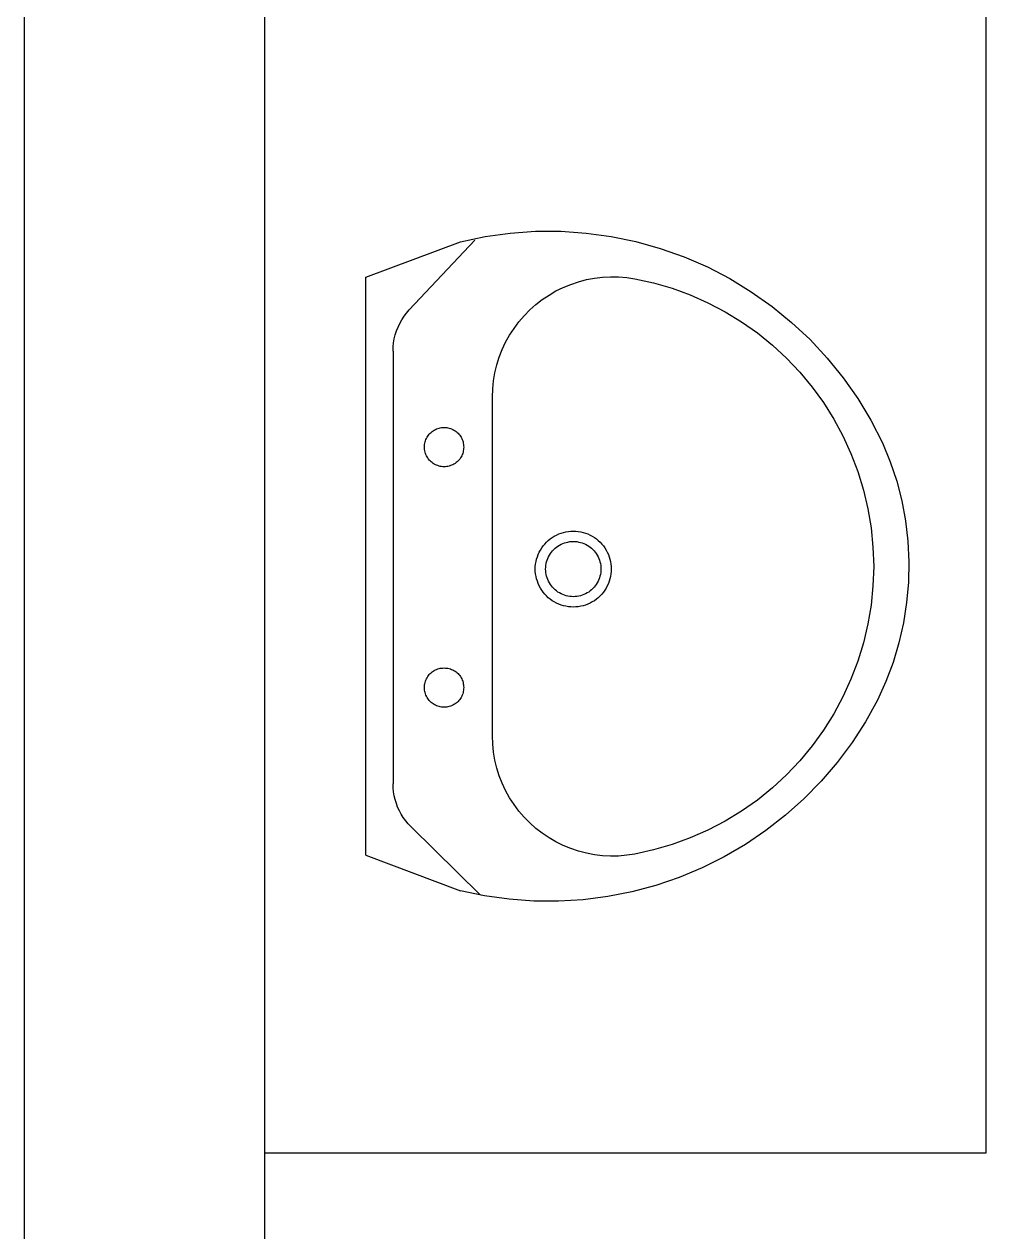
# Model space of a CAD drawing. Extents: x -81148 to 10972, y -53931 to 52487.
# Drawn here: x -15508 to -14708, y 14898 to 15903 of the extents above; entities that cross this region are included whole.
import ezdxf

# ---------------------------------------------------------------- set-up
doc = ezdxf.new("R2010")
doc.units = 0
doc.layers.get('0').update_dxf_attribs({"linetype": 'CONTINUOUS'})

msp = doc.modelspace()

# ---------------------------------------------------------------- linework, layer by layer
for p, q in [((-15507.9, 16813.6), (-15507.9, 12313.6)), ((-15307.9, 16713.6), (-15307.9, 14963.6)), ((-14707.9, 16713.6), (-14707.9, 14963.6)), ((-15103.6, 15728.8), (-15082.6, 15730.3)), ((-15082.6, 15730.3), (-15061.5, 15730.3)), ((-15061.5, 15730.3), (-15040.5, 15728.9)), ((-15223.6, 15692.1), (-15145, 15721.6)), ((-15187.5, 15664.9), (-15133, 15722.9)), ((-15145, 15721.6), (-15124.4, 15725.9)), ((-15124.4, 15725.9), (-15103.6, 15728.8)), ((-15040.5, 15728.9), (-15019.7, 15726)), ((-15019.7, 15726), (-14999.1, 15721.8)), ((-14999.1, 15721.8), (-14978.8, 15716.1)), ((-14978.8, 15716.1), (-14959, 15709)), ((-14959, 15709), (-14939.6, 15700.7)), ((-14939.6, 15700.7), (-14921, 15691)), ((-15223.6, 15689.2), (-15223.6, 15692.1)), ((-15046.8, 15688.4), (-15040.2, 15690.1)), ((-15040.2, 15690.1), (-15033.6, 15691.3)), ((-15033.6, 15691.3), (-15026.9, 15692.1)), ((-15026.9, 15692.1), (-15020.2, 15692.5)), ((-15020.2, 15692.5), (-15013.4, 15692.4)), ((-15013.4, 15692.4), (-15006.7, 15691.8)), ((-15006.7, 15691.8), (-15000, 15690.8)), ((-15000, 15690.8), (-14984.3, 15687.4)), ((-14921, 15691), (-14903, 15680)), ((-15223.6, 15212.4), (-15223.6, 15689.2)), ((-15071.3, 15677.3), (-15065.5, 15680.7)), ((-15065.5, 15680.7), (-15059.4, 15683.7)), ((-15059.4, 15683.7), (-15053.2, 15686.2)), ((-15053.2, 15686.2), (-15046.8, 15688.4)), ((-14984.3, 15687.4), (-14968.9, 15682.9)), ((-14968.9, 15682.9), (-14953.8, 15677.4)), ((-14903, 15680), (-14885.8, 15667.9)), ((-15082.2, 15669.4), (-15076.9, 15673.6)), ((-15076.9, 15673.6), (-15071.3, 15677.3)), ((-14953.8, 15677.4), (-14939.1, 15670.9)), ((-14939.1, 15670.9), (-14924.9, 15663.4)), ((-15191.8, 15659.6), (-15189.8, 15662.3)), ((-15189.8, 15662.3), (-15187.5, 15664.9)), ((-15096.4, 15655), (-15092, 15660.1)), ((-15092, 15660.1), (-15087.3, 15664.9)), ((-15087.3, 15664.9), (-15082.2, 15669.4)), ((-14924.9, 15663.4), (-14911.1, 15655.1)), ((-14885.8, 15667.9), (-14869.5, 15654.6)), ((-15198.1, 15647.5), (-15196.9, 15650.7)), ((-15196.9, 15650.7), (-15195.4, 15653.7)), ((-15195.4, 15653.7), (-15193.7, 15656.7)), ((-15193.7, 15656.7), (-15191.8, 15659.6)), ((-15100.4, 15649.6), (-15096.4, 15655)), ((-14911.1, 15655.1), (-14898, 15645.8)), ((-14869.5, 15654.6), (-14854.1, 15640.2)), ((-15200.6, 15637.5), (-15200, 15640.9)), ((-15200, 15640.9), (-15199.2, 15644.2)), ((-15199.2, 15644.2), (-15198.1, 15647.5)), ((-15107.4, 15638), (-15104.1, 15643.9)), ((-15104.1, 15643.9), (-15100.4, 15649.6)), ((-14898, 15645.8), (-14885.5, 15635.7)), ((-14854.1, 15640.2), (-14839.8, 15624.8)), ((-15201, 15630.7), (-15200.9, 15634.1)), ((-15201, 15630.7), (-15201, 15270.7)), ((-15200.9, 15634.1), (-15200.6, 15637.5)), ((-15112.7, 15625.6), (-15110.2, 15631.9)), ((-15110.2, 15631.9), (-15107.4, 15638)), ((-14885.5, 15635.7), (-14873.7, 15624.8)), ((-15114.7, 15619.2), (-15112.7, 15625.6)), ((-14873.7, 15624.8), (-14862.6, 15613.2)), ((-14839.8, 15624.8), (-14826.5, 15608.4)), ((-15117.4, 15606), (-15116.3, 15612.6)), ((-15116.3, 15612.6), (-15114.7, 15619.2)), ((-14862.6, 15613.2), (-14852.4, 15600.8)), ((-15118.1, 15599.3), (-15117.4, 15606)), ((-14852.4, 15600.8), (-14842.9, 15587.8)), ((-14826.5, 15608.4), (-14814.4, 15591.2)), ((-15118.3, 15592.5), (-15118.1, 15599.3)), ((-15118.3, 15310.6), (-15118.3, 15592.5)), ((-14814.4, 15591.2), (-14803.5, 15573.2)), ((-14842.9, 15587.8), (-14834.4, 15574.2)), ((-14834.4, 15574.2), (-14826.8, 15560.1)), ((-14803.5, 15573.2), (-14793.9, 15554.4)), ((-15172.7, 15559), (-15172.2, 15559.9)), ((-15172.2, 15559.9), (-15171.5, 15560.8)), ((-15171.5, 15560.8), (-15170.9, 15561.6)), ((-15170.9, 15561.6), (-15170.1, 15562.4)), ((-15170.1, 15562.4), (-15169.4, 15563.1)), ((-15169.4, 15563.1), (-15168.5, 15563.8)), ((-15168.5, 15563.8), (-15167.7, 15564.4)), ((-15167.7, 15564.4), (-15166.7, 15565)), ((-15166.7, 15565), (-15165.8, 15565.5)), ((-15165.8, 15565.5), (-15164.8, 15565.9)), ((-15164.8, 15565.9), (-15163.8, 15566.3)), ((-15163.8, 15566.3), (-15162.8, 15566.6)), ((-15162.8, 15566.6), (-15161.8, 15566.9)), ((-15161.8, 15566.9), (-15160.7, 15567)), ((-15160.7, 15567), (-15159.6, 15567.1)), ((-15159.6, 15567.1), (-15158.6, 15567.2)), ((-15158.6, 15567.2), (-15157.5, 15567.1)), ((-15157.5, 15567.1), (-15156.4, 15567)), ((-15156.4, 15567), (-15155.4, 15566.9)), ((-15155.4, 15566.9), (-15154.3, 15566.6)), ((-15154.3, 15566.6), (-15153.3, 15566.3)), ((-15153.3, 15566.3), (-15152.3, 15565.9)), ((-15152.3, 15565.9), (-15151.4, 15565.5)), ((-15151.4, 15565.5), (-15150.4, 15565)), ((-15150.4, 15565), (-15149.5, 15564.4)), ((-15149.5, 15564.4), (-15148.6, 15563.8)), ((-15148.6, 15563.8), (-15147.8, 15563.1)), ((-15147.8, 15563.1), (-15147, 15562.4)), ((-15147, 15562.4), (-15146.3, 15561.6)), ((-15146.3, 15561.6), (-15145.6, 15560.8)), ((-15145.6, 15560.8), (-15145, 15559.9)), ((-15145, 15559.9), (-15144.4, 15559)), ((-14826.8, 15560.1), (-14820.1, 15545.5)), ((-15174.9, 15551.9), (-15174.8, 15553)), ((-15174.9, 15550.8), (-15174.9, 15551.9)), ((-15174.9, 15549.8), (-15174.9, 15550.8)), ((-15174.8, 15548.7), (-15174.9, 15549.8)), ((-15174.8, 15553), (-15174.6, 15554)), ((-15174.6, 15554), (-15174.4, 15555.1)), ((-15174.4, 15555.1), (-15174.1, 15556.1)), ((-15174.1, 15556.1), (-15173.7, 15557.1)), ((-15173.7, 15557.1), (-15173.2, 15558.1)), ((-15173.2, 15558.1), (-15172.7, 15559)), ((-15144.4, 15559), (-15143.9, 15558.1)), ((-15143.9, 15558.1), (-15143.5, 15557.1)), ((-15143.5, 15557.1), (-15143.1, 15556.1)), ((-15143.1, 15556.1), (-15142.8, 15555.1)), ((-15142.8, 15555.1), (-15142.6, 15554)), ((-15142.6, 15554), (-15142.4, 15553)), ((-15142.4, 15553), (-15142.3, 15551.9)), ((-15142.3, 15549.8), (-15142.4, 15548.7)), ((-15142.3, 15551.9), (-15142.2, 15550.8)), ((-15142.2, 15550.8), (-15142.3, 15549.8)), ((-14793.9, 15554.4), (-14787.5, 15538.7)), ((-15174.6, 15547.6), (-15174.8, 15548.7)), ((-15174.4, 15546.6), (-15174.6, 15547.6)), ((-15174.1, 15545.6), (-15174.4, 15546.6)), ((-15173.7, 15544.6), (-15174.1, 15545.6)), ((-15173.2, 15543.6), (-15173.7, 15544.6)), ((-15172.7, 15542.7), (-15173.2, 15543.6)), ((-15172.2, 15541.8), (-15172.7, 15542.7)), ((-15171.5, 15540.9), (-15172.2, 15541.8)), ((-15170.9, 15540.1), (-15171.5, 15540.9)), ((-15170.1, 15539.3), (-15170.9, 15540.1)), ((-15146.3, 15540.1), (-15147, 15539.3)), ((-15145.6, 15540.9), (-15146.3, 15540.1)), ((-15145, 15541.8), (-15145.6, 15540.9)), ((-15144.4, 15542.7), (-15145, 15541.8)), ((-15143.9, 15543.6), (-15144.4, 15542.7)), ((-15143.5, 15544.6), (-15143.9, 15543.6)), ((-15143.1, 15545.6), (-15143.5, 15544.6)), ((-15142.8, 15546.6), (-15143.1, 15545.6)), ((-15142.6, 15547.6), (-15142.8, 15546.6)), ((-15142.4, 15548.7), (-15142.6, 15547.6)), ((-14820.1, 15545.5), (-14814.4, 15530.5)), ((-15169.4, 15538.5), (-15170.1, 15539.3)), ((-15168.5, 15537.9), (-15169.4, 15538.5)), ((-15167.7, 15537.2), (-15168.5, 15537.9)), ((-15166.7, 15536.7), (-15167.7, 15537.2)), ((-15165.8, 15536.2), (-15166.7, 15536.7)), ((-15164.8, 15535.7), (-15165.8, 15536.2)), ((-15163.8, 15535.4), (-15164.8, 15535.7)), ((-15162.8, 15535.1), (-15163.8, 15535.4)), ((-15161.8, 15534.8), (-15162.8, 15535.1)), ((-15160.7, 15534.6), (-15161.8, 15534.8)), ((-15159.6, 15534.5), (-15160.7, 15534.6)), ((-15158.6, 15534.5), (-15159.6, 15534.5)), ((-15157.5, 15534.5), (-15158.6, 15534.5)), ((-15156.4, 15534.6), (-15157.5, 15534.5)), ((-15155.4, 15534.8), (-15156.4, 15534.6)), ((-15154.3, 15535.1), (-15155.4, 15534.8)), ((-15153.3, 15535.4), (-15154.3, 15535.1)), ((-15152.3, 15535.7), (-15153.3, 15535.4)), ((-15151.4, 15536.2), (-15152.3, 15535.7)), ((-15150.4, 15536.7), (-15151.4, 15536.2)), ((-15149.5, 15537.2), (-15150.4, 15536.7)), ((-15148.6, 15537.9), (-15149.5, 15537.2)), ((-15147.8, 15538.5), (-15148.6, 15537.9)), ((-15147, 15539.3), (-15147.8, 15538.5)), ((-14814.4, 15530.5), (-14809.7, 15515.1)), ((-14787.5, 15538.7), (-14782.1, 15522.5)), ((-14782.1, 15522.5), (-14777.9, 15506.1)), ((-14809.7, 15515.1), (-14806, 15499.5)), ((-14806, 15499.5), (-14803.3, 15483.6)), ((-14777.9, 15506.1), (-14774.7, 15489.4)), ((-14774.7, 15489.4), (-14772.8, 15472.5)), ((-15063.2, 15478.6), (-15061.3, 15479.3)), ((-15061.3, 15479.3), (-15059.3, 15479.9)), ((-15059.3, 15479.9), (-15057.3, 15480.4)), ((-15057.3, 15480.4), (-15055.2, 15480.7)), ((-15055.2, 15480.7), (-15053.2, 15480.9)), ((-15053.2, 15480.9), (-15051.1, 15481)), ((-15051.1, 15481), (-15049, 15480.9)), ((-15049, 15480.9), (-15047, 15480.7)), ((-15047, 15480.7), (-15044.9, 15480.4)), ((-15044.9, 15480.4), (-15042.9, 15479.9)), ((-15042.9, 15479.9), (-15041, 15479.3)), ((-15041, 15479.3), (-15039, 15478.6)), ((-14803.3, 15483.6), (-14801.8, 15467.6)), ((-15076.2, 15468.6), (-15074.9, 15470.2)), ((-15074.9, 15470.2), (-15073.5, 15471.7)), ((-15073.5, 15471.7), (-15072, 15473.2)), ((-15072, 15473.2), (-15070.4, 15474.5)), ((-15070.4, 15474.5), (-15068.7, 15475.7)), ((-15068.7, 15475.7), (-15066.9, 15476.8)), ((-15066.9, 15476.8), (-15065.1, 15477.7)), ((-15065.1, 15477.7), (-15063.2, 15478.6)), ((-15063.9, 15468.5), (-15062.6, 15469.3)), ((-15062.6, 15469.3), (-15061.3, 15470)), ((-15061.3, 15470), (-15059.9, 15470.6)), ((-15059.9, 15470.6), (-15058.5, 15471.2)), ((-15058.5, 15471.2), (-15057.1, 15471.6)), ((-15057.1, 15471.6), (-15055.6, 15471.9)), ((-15055.6, 15471.9), (-15054.1, 15472.2)), ((-15054.1, 15472.2), (-15052.6, 15472.3)), ((-15052.6, 15472.3), (-15051.1, 15472.4)), ((-15051.1, 15472.4), (-15049.6, 15472.3)), ((-15049.6, 15472.3), (-15048.1, 15472.2)), ((-15048.1, 15472.2), (-15046.6, 15471.9)), ((-15046.6, 15471.9), (-15045.2, 15471.6)), ((-15045.2, 15471.6), (-15043.7, 15471.2)), ((-15043.7, 15471.2), (-15042.3, 15470.6)), ((-15042.3, 15470.6), (-15041, 15470)), ((-15041, 15470), (-15039.6, 15469.3)), ((-15039.6, 15469.3), (-15038.3, 15468.5)), ((-15039, 15478.6), (-15037.1, 15477.7)), ((-15037.1, 15477.7), (-15035.3, 15476.8)), ((-15035.3, 15476.8), (-15033.6, 15475.7)), ((-15033.6, 15475.7), (-15031.9, 15474.5)), ((-15031.9, 15474.5), (-15030.3, 15473.2)), ((-15030.3, 15473.2), (-15028.8, 15471.7)), ((-15028.8, 15471.7), (-15027.3, 15470.2)), ((-15027.3, 15470.2), (-15026, 15468.6)), ((-14772.8, 15472.5), (-14771.9, 15455.5)), ((-15081.6, 15457.6), (-15081, 15459.6)), ((-15081, 15459.6), (-15080.3, 15461.5)), ((-15080.3, 15461.5), (-15079.5, 15463.4)), ((-15079.5, 15463.4), (-15078.5, 15465.2)), ((-15078.5, 15465.2), (-15077.4, 15467)), ((-15077.4, 15467), (-15076.2, 15468.6)), ((-15072.3, 15458.2), (-15071.7, 15459.6)), ((-15071.7, 15459.6), (-15071, 15460.9)), ((-15071, 15460.9), (-15070.2, 15462.2)), ((-15070.2, 15462.2), (-15069.3, 15463.4)), ((-15069.3, 15463.4), (-15068.4, 15464.5)), ((-15068.4, 15464.5), (-15067.4, 15465.6)), ((-15067.4, 15465.6), (-15066.3, 15466.7)), ((-15066.3, 15466.7), (-15065.1, 15467.6)), ((-15065.1, 15467.6), (-15063.9, 15468.5)), ((-15038.3, 15468.5), (-15037.1, 15467.6)), ((-15037.1, 15467.6), (-15036, 15466.7)), ((-15036, 15466.7), (-15034.9, 15465.6)), ((-15034.9, 15465.6), (-15033.8, 15464.5)), ((-15033.8, 15464.5), (-15032.9, 15463.4)), ((-15032.9, 15463.4), (-15032, 15462.2)), ((-15032, 15462.2), (-15031.2, 15460.9)), ((-15031.2, 15460.9), (-15030.5, 15459.6)), ((-15030.5, 15459.6), (-15029.9, 15458.2)), ((-15026, 15468.6), (-15024.8, 15467)), ((-15024.8, 15467), (-15023.7, 15465.2)), ((-15023.7, 15465.2), (-15022.8, 15463.4)), ((-15022.8, 15463.4), (-15021.9, 15461.5)), ((-15021.9, 15461.5), (-15021.2, 15459.6)), ((-15021.2, 15459.6), (-15020.6, 15457.6)), ((-14801.8, 15467.6), (-14801.2, 15451.6)), ((-15082.7, 15451.5), (-15082.5, 15453.5)), ((-15082.7, 15449.4), (-15082.7, 15451.5)), ((-15082.7, 15447.3), (-15082.7, 15449.4)), ((-15082.5, 15453.5), (-15082.1, 15455.6)), ((-15082.1, 15455.6), (-15081.6, 15457.6)), ((-15074.1, 15449.4), (-15074, 15450.9)), ((-15074, 15447.9), (-15074.1, 15449.4)), ((-15074, 15450.9), (-15073.9, 15452.4)), ((-15073.9, 15452.4), (-15073.6, 15453.9)), ((-15073.6, 15453.9), (-15073.3, 15455.3)), ((-15073.3, 15455.3), (-15072.9, 15456.8)), ((-15072.9, 15456.8), (-15072.3, 15458.2)), ((-15029.9, 15458.2), (-15029.4, 15456.8)), ((-15029.4, 15456.8), (-15028.9, 15455.3)), ((-15028.9, 15455.3), (-15028.6, 15453.9)), ((-15028.6, 15453.9), (-15028.3, 15452.4)), ((-15028.3, 15452.4), (-15028.2, 15450.9)), ((-15028.2, 15450.9), (-15028.1, 15449.4)), ((-15028.1, 15449.4), (-15028.2, 15447.9)), ((-15020.6, 15457.6), (-15020.1, 15455.6)), ((-15020.1, 15455.6), (-15019.8, 15453.5)), ((-15019.8, 15453.5), (-15019.6, 15451.5)), ((-15019.6, 15451.5), (-15019.5, 15449.4)), ((-15019.5, 15449.4), (-15019.6, 15447.3)), ((-14801.2, 15451.6), (-14801.8, 15435.5)), ((-14771.9, 15455.5), (-14772.3, 15438.5)), ((-15082.5, 15445.3), (-15082.7, 15447.3)), ((-15082.1, 15443.2), (-15082.5, 15445.3)), ((-15081.6, 15441.2), (-15082.1, 15443.2)), ((-15081, 15439.2), (-15081.6, 15441.2)), ((-15080.3, 15437.3), (-15081, 15439.2)), ((-15073.9, 15446.4), (-15074, 15447.9)), ((-15073.6, 15444.9), (-15073.9, 15446.4)), ((-15073.3, 15443.4), (-15073.6, 15444.9)), ((-15072.9, 15442), (-15073.3, 15443.4)), ((-15072.3, 15440.6), (-15072.9, 15442)), ((-15071.7, 15439.2), (-15072.3, 15440.6)), ((-15071, 15437.9), (-15071.7, 15439.2)), ((-15030.5, 15439.2), (-15031.2, 15437.9)), ((-15029.9, 15440.6), (-15030.5, 15439.2)), ((-15029.4, 15442), (-15029.9, 15440.6)), ((-15028.9, 15443.4), (-15029.4, 15442)), ((-15028.6, 15444.9), (-15028.9, 15443.4)), ((-15028.3, 15446.4), (-15028.6, 15444.9)), ((-15028.2, 15447.9), (-15028.3, 15446.4)), ((-15021.2, 15439.2), (-15021.9, 15437.3)), ((-15020.6, 15441.2), (-15021.2, 15439.2)), ((-15020.1, 15443.2), (-15020.6, 15441.2)), ((-15019.8, 15445.3), (-15020.1, 15443.2)), ((-15019.6, 15447.3), (-15019.8, 15445.3)), ((-15079.5, 15435.4), (-15080.3, 15437.3)), ((-15078.5, 15433.6), (-15079.5, 15435.4)), ((-15077.4, 15431.8), (-15078.5, 15433.6)), ((-15076.2, 15430.2), (-15077.4, 15431.8)), ((-15074.9, 15428.6), (-15076.2, 15430.2)), ((-15070.2, 15436.6), (-15071, 15437.9)), ((-15069.3, 15435.4), (-15070.2, 15436.6)), ((-15068.4, 15434.2), (-15069.3, 15435.4)), ((-15067.4, 15433.1), (-15068.4, 15434.2)), ((-15066.3, 15432.1), (-15067.4, 15433.1)), ((-15065.1, 15431.2), (-15066.3, 15432.1)), ((-15063.9, 15430.3), (-15065.1, 15431.2)), ((-15062.6, 15429.5), (-15063.9, 15430.3)), ((-15061.3, 15428.8), (-15062.6, 15429.5)), ((-15039.6, 15429.5), (-15041, 15428.8)), ((-15038.3, 15430.3), (-15039.6, 15429.5)), ((-15037.1, 15431.2), (-15038.3, 15430.3)), ((-15036, 15432.1), (-15037.1, 15431.2)), ((-15034.9, 15433.1), (-15036, 15432.1)), ((-15033.8, 15434.2), (-15034.9, 15433.1)), ((-15032.9, 15435.4), (-15033.8, 15434.2)), ((-15032, 15436.6), (-15032.9, 15435.4)), ((-15031.2, 15437.9), (-15032, 15436.6)), ((-15026, 15430.2), (-15027.3, 15428.6)), ((-15024.8, 15431.8), (-15026, 15430.2)), ((-15023.7, 15433.6), (-15024.8, 15431.8)), ((-15022.8, 15435.4), (-15023.7, 15433.6)), ((-15021.9, 15437.3), (-15022.8, 15435.4)), ((-14801.8, 15435.5), (-14803.3, 15419.5)), ((-14772.3, 15438.5), (-14773.8, 15421.5)), ((-15073.5, 15427), (-15074.9, 15428.6)), ((-15072, 15425.6), (-15073.5, 15427)), ((-15070.4, 15424.3), (-15072, 15425.6)), ((-15068.7, 15423.1), (-15070.4, 15424.3)), ((-15066.9, 15422), (-15068.7, 15423.1)), ((-15065.1, 15421), (-15066.9, 15422)), ((-15063.2, 15420.2), (-15065.1, 15421)), ((-15061.3, 15419.5), (-15063.2, 15420.2)), ((-15059.9, 15428.2), (-15061.3, 15428.8)), ((-15059.3, 15418.9), (-15061.3, 15419.5)), ((-15058.5, 15427.6), (-15059.9, 15428.2)), ((-15057.3, 15418.4), (-15059.3, 15418.9)), ((-15057.1, 15427.2), (-15058.5, 15427.6)), ((-15055.6, 15426.9), (-15057.1, 15427.2)), ((-15054.1, 15426.6), (-15055.6, 15426.9)), ((-15052.6, 15426.5), (-15054.1, 15426.6)), ((-15051.1, 15426.4), (-15052.6, 15426.5)), ((-15049.6, 15426.5), (-15051.1, 15426.4)), ((-15048.1, 15426.6), (-15049.6, 15426.5)), ((-15046.6, 15426.9), (-15048.1, 15426.6)), ((-15045.2, 15427.2), (-15046.6, 15426.9)), ((-15043.7, 15427.6), (-15045.2, 15427.2)), ((-15042.9, 15418.9), (-15044.9, 15418.4)), ((-15042.3, 15428.2), (-15043.7, 15427.6)), ((-15041, 15419.5), (-15042.9, 15418.9)), ((-15041, 15428.8), (-15042.3, 15428.2)), ((-15039, 15420.2), (-15041, 15419.5)), ((-15037.1, 15421), (-15039, 15420.2)), ((-15035.3, 15422), (-15037.1, 15421)), ((-15033.6, 15423.1), (-15035.3, 15422)), ((-15031.9, 15424.3), (-15033.6, 15423.1)), ((-15030.3, 15425.6), (-15031.9, 15424.3)), ((-15028.8, 15427), (-15030.3, 15425.6)), ((-15027.3, 15428.6), (-15028.8, 15427)), ((-14803.3, 15419.5), (-14806, 15403.7)), ((-14773.8, 15421.5), (-14776.4, 15404.7)), ((-15055.2, 15418.1), (-15057.3, 15418.4)), ((-15053.2, 15417.9), (-15055.2, 15418.1)), ((-15051.1, 15417.8), (-15053.2, 15417.9)), ((-15049, 15417.9), (-15051.1, 15417.8)), ((-15047, 15418.1), (-15049, 15417.9)), ((-15044.9, 15418.4), (-15047, 15418.1)), ((-14806, 15403.7), (-14809.7, 15388)), ((-14776.4, 15404.7), (-14780.2, 15388.1)), ((-14809.7, 15388), (-14814.4, 15372.7)), ((-14780.2, 15388.1), (-14785.1, 15371.8)), ((-14814.4, 15372.7), (-14820.1, 15357.7)), ((-14785.1, 15371.8), (-14791.1, 15355.9)), ((-15173.2, 15358.1), (-15172.7, 15359)), ((-15172.7, 15359), (-15172.2, 15359.9)), ((-15172.2, 15359.9), (-15171.5, 15360.8)), ((-15171.5, 15360.8), (-15170.9, 15361.6)), ((-15170.9, 15361.6), (-15170.1, 15362.4)), ((-15170.1, 15362.4), (-15169.4, 15363.1)), ((-15169.4, 15363.1), (-15168.5, 15363.8)), ((-15168.5, 15363.8), (-15167.7, 15364.4)), ((-15167.7, 15364.4), (-15166.7, 15365)), ((-15166.7, 15365), (-15165.8, 15365.5)), ((-15165.8, 15365.5), (-15164.8, 15365.9)), ((-15164.8, 15365.9), (-15163.8, 15366.3)), ((-15163.8, 15366.3), (-15162.8, 15366.6)), ((-15162.8, 15366.6), (-15161.8, 15366.9)), ((-15161.8, 15366.9), (-15160.7, 15367)), ((-15160.7, 15367), (-15159.6, 15367.1)), ((-15159.6, 15367.1), (-15158.6, 15367.2)), ((-15158.6, 15367.2), (-15157.5, 15367.1)), ((-15157.5, 15367.1), (-15156.4, 15367)), ((-15156.4, 15367), (-15155.4, 15366.9)), ((-15155.4, 15366.9), (-15154.3, 15366.6)), ((-15154.3, 15366.6), (-15153.3, 15366.3)), ((-15153.3, 15366.3), (-15152.3, 15365.9)), ((-15152.3, 15365.9), (-15151.4, 15365.5)), ((-15151.4, 15365.5), (-15150.4, 15365)), ((-15150.4, 15365), (-15149.5, 15364.4)), ((-15149.5, 15364.4), (-15148.6, 15363.8)), ((-15148.6, 15363.8), (-15147.8, 15363.1)), ((-15147.8, 15363.1), (-15147, 15362.4)), ((-15147, 15362.4), (-15146.3, 15361.6)), ((-15146.3, 15361.6), (-15145.6, 15360.8)), ((-15145.6, 15360.8), (-15145, 15359.9)), ((-15145, 15359.9), (-15144.4, 15359)), ((-15144.4, 15359), (-15143.9, 15358.1)), ((-15174.9, 15351.9), (-15174.8, 15353)), ((-15174.9, 15350.8), (-15174.9, 15351.9)), ((-15174.9, 15349.8), (-15174.9, 15350.8)), ((-15174.8, 15348.7), (-15174.9, 15349.8)), ((-15174.8, 15353), (-15174.6, 15354)), ((-15174.6, 15347.6), (-15174.8, 15348.7)), ((-15174.6, 15354), (-15174.4, 15355.1)), ((-15174.4, 15355.1), (-15174.1, 15356.1)), ((-15174.1, 15356.1), (-15173.7, 15357.1)), ((-15173.7, 15357.1), (-15173.2, 15358.1)), ((-15143.9, 15358.1), (-15143.5, 15357.1)), ((-15143.5, 15357.1), (-15143.1, 15356.1)), ((-15143.1, 15356.1), (-15142.8, 15355.1)), ((-15142.8, 15355.1), (-15142.6, 15354)), ((-15142.6, 15354), (-15142.4, 15353)), ((-15142.4, 15348.7), (-15142.6, 15347.6)), ((-15142.4, 15353), (-15142.3, 15351.9)), ((-15142.3, 15349.8), (-15142.4, 15348.7)), ((-15142.3, 15351.9), (-15142.2, 15350.8)), ((-15142.2, 15350.8), (-15142.3, 15349.8)), ((-14820.1, 15357.7), (-14826.8, 15343)), ((-14791.1, 15355.9), (-14798.1, 15340.4)), ((-15174.4, 15346.6), (-15174.6, 15347.6)), ((-15174.1, 15345.6), (-15174.4, 15346.6)), ((-15173.7, 15344.6), (-15174.1, 15345.6)), ((-15173.2, 15343.6), (-15173.7, 15344.6)), ((-15172.7, 15342.7), (-15173.2, 15343.6)), ((-15172.2, 15341.8), (-15172.7, 15342.7)), ((-15171.5, 15340.9), (-15172.2, 15341.8)), ((-15170.9, 15340.1), (-15171.5, 15340.9)), ((-15170.1, 15339.3), (-15170.9, 15340.1)), ((-15169.4, 15338.5), (-15170.1, 15339.3)), ((-15168.5, 15337.9), (-15169.4, 15338.5)), ((-15147.8, 15338.5), (-15148.6, 15337.9)), ((-15147, 15339.3), (-15147.8, 15338.5)), ((-15146.3, 15340.1), (-15147, 15339.3)), ((-15145.6, 15340.9), (-15146.3, 15340.1)), ((-15145, 15341.8), (-15145.6, 15340.9)), ((-15144.4, 15342.7), (-15145, 15341.8)), ((-15143.9, 15343.6), (-15144.4, 15342.7)), ((-15143.5, 15344.6), (-15143.9, 15343.6)), ((-15143.1, 15345.6), (-15143.5, 15344.6)), ((-15142.8, 15346.6), (-15143.1, 15345.6)), ((-15142.6, 15347.6), (-15142.8, 15346.6)), ((-14826.8, 15343), (-14834.4, 15328.9)), ((-14798.1, 15340.4), (-14808.1, 15322.4)), ((-15167.7, 15337.2), (-15168.5, 15337.9)), ((-15166.7, 15336.7), (-15167.7, 15337.2)), ((-15165.8, 15336.2), (-15166.7, 15336.7)), ((-15164.8, 15335.7), (-15165.8, 15336.2)), ((-15163.8, 15335.4), (-15164.8, 15335.7)), ((-15162.8, 15335.1), (-15163.8, 15335.4)), ((-15161.8, 15334.8), (-15162.8, 15335.1)), ((-15160.7, 15334.6), (-15161.8, 15334.8)), ((-15159.6, 15334.5), (-15160.7, 15334.6)), ((-15158.6, 15334.5), (-15159.6, 15334.5)), ((-15157.5, 15334.5), (-15158.6, 15334.5)), ((-15156.4, 15334.6), (-15157.5, 15334.5)), ((-15155.4, 15334.8), (-15156.4, 15334.6)), ((-15154.3, 15335.1), (-15155.4, 15334.8)), ((-15153.3, 15335.4), (-15154.3, 15335.1)), ((-15152.3, 15335.7), (-15153.3, 15335.4)), ((-15151.4, 15336.2), (-15152.3, 15335.7)), ((-15150.4, 15336.7), (-15151.4, 15336.2)), ((-15149.5, 15337.2), (-15150.4, 15336.7)), ((-15148.6, 15337.9), (-15149.5, 15337.2)), ((-14834.4, 15328.9), (-14842.9, 15315.3)), ((-14808.1, 15322.4), (-14819.2, 15305.1)), ((-15118.1, 15303.9), (-15118.3, 15310.6)), ((-14842.9, 15315.3), (-14852.4, 15302.3)), ((-15117.4, 15297.2), (-15118.1, 15303.9)), ((-14852.4, 15302.3), (-14862.6, 15289.9)), ((-14819.2, 15305.1), (-14831.5, 15288.6)), ((-15116.3, 15290.5), (-15117.4, 15297.2)), ((-15114.7, 15283.9), (-15116.3, 15290.5)), ((-14862.6, 15289.9), (-14873.7, 15278.3)), ((-14831.5, 15288.6), (-14844.9, 15273)), ((-15112.7, 15277.5), (-15114.7, 15283.9)), ((-14873.7, 15278.3), (-14885.5, 15267.4)), ((-15200.9, 15267.4), (-15201, 15270.7)), ((-15110.2, 15271.2), (-15112.7, 15277.5)), ((-15107.4, 15265.1), (-15110.2, 15271.2)), ((-14844.9, 15273), (-14859.3, 15258.3)), ((-15200.6, 15264.1), (-15200.9, 15267.4)), ((-15200.1, 15260.9), (-15200.6, 15264.1)), ((-15199.3, 15257.6), (-15200.1, 15260.9)), ((-15104.1, 15259.2), (-15107.4, 15265.1)), ((-15100.4, 15253.5), (-15104.1, 15259.2)), ((-14885.5, 15267.4), (-14898, 15257.3)), ((-14859.3, 15258.3), (-14874.6, 15244.6)), ((-15198.3, 15254.5), (-15199.3, 15257.6)), ((-15197.2, 15251.4), (-15198.3, 15254.5)), ((-15195.8, 15248.4), (-15197.2, 15251.4)), ((-15194.2, 15245.5), (-15195.8, 15248.4)), ((-15096.4, 15248.1), (-15100.4, 15253.5)), ((-15092, 15243), (-15096.4, 15248.1)), ((-14911.1, 15248), (-14924.9, 15239.7)), ((-14898, 15257.3), (-14911.1, 15248)), ((-15192.5, 15242.7), (-15194.2, 15245.5)), ((-15190.5, 15240), (-15192.5, 15242.7)), ((-15188.4, 15237.5), (-15190.5, 15240)), ((-15087.3, 15238.2), (-15092, 15243)), ((-15082.2, 15233.7), (-15087.3, 15238.2)), ((-14924.9, 15239.7), (-14939.1, 15232.2)), ((-14874.6, 15244.6), (-14890.8, 15231.9)), ((-15186.1, 15235.1), (-15188.4, 15237.5)), ((-15186.1, 15235.1), (-15128.4, 15178.2)), ((-15076.9, 15229.6), (-15082.2, 15233.7)), ((-15071.3, 15225.8), (-15076.9, 15229.6)), ((-14939.1, 15232.2), (-14953.8, 15225.8)), ((-14890.8, 15231.9), (-14907.8, 15220.4)), ((-15065.5, 15222.4), (-15071.3, 15225.8)), ((-15059.4, 15219.4), (-15065.5, 15222.4)), ((-15053.2, 15216.9), (-15059.4, 15219.4)), ((-14968.9, 15220.3), (-14984.3, 15215.8)), ((-14953.8, 15225.8), (-14968.9, 15220.3)), ((-14907.8, 15220.4), (-14925.6, 15210)), ((-15223.6, 15211.4), (-15223.6, 15212.4)), ((-15223.6, 15211.4), (-15145, 15181.9)), ((-15046.8, 15214.7), (-15053.2, 15216.9)), ((-15040.2, 15213), (-15046.8, 15214.7)), ((-15033.6, 15211.8), (-15040.2, 15213)), ((-15026.9, 15211), (-15033.6, 15211.8)), ((-15020.2, 15210.6), (-15026.9, 15211)), ((-15013.4, 15210.7), (-15020.2, 15210.6)), ((-15006.7, 15211.3), (-15013.4, 15210.7)), ((-15000, 15212.3), (-15006.7, 15211.3)), ((-14984.3, 15215.8), (-15000, 15212.3)), ((-14925.6, 15210), (-14944, 15200.8)), ((-14944, 15200.8), (-14963, 15192.9)), ((-14963, 15192.9), (-14982.5, 15186.3)), ((-15124.9, 15177.7), (-15145, 15181.9)), ((-15002.3, 15181), (-15022.5, 15177)), ((-14982.5, 15186.3), (-15002.3, 15181)), ((-15104.5, 15174.8), (-15124.9, 15177.7)), ((-15084, 15173.3), (-15104.5, 15174.8)), ((-15063.5, 15173.1), (-15084, 15173.3)), ((-15042.9, 15174.4), (-15063.5, 15173.1)), ((-15022.5, 15177), (-15042.9, 15174.4)), ((-14707.9, 14963.6), (-15307.9, 14963.6)), ((-15307.9, 14963.6), (-15307.9, 14614))]:
    msp.add_line(p, q)

doc.saveas('drawing.dxf')
